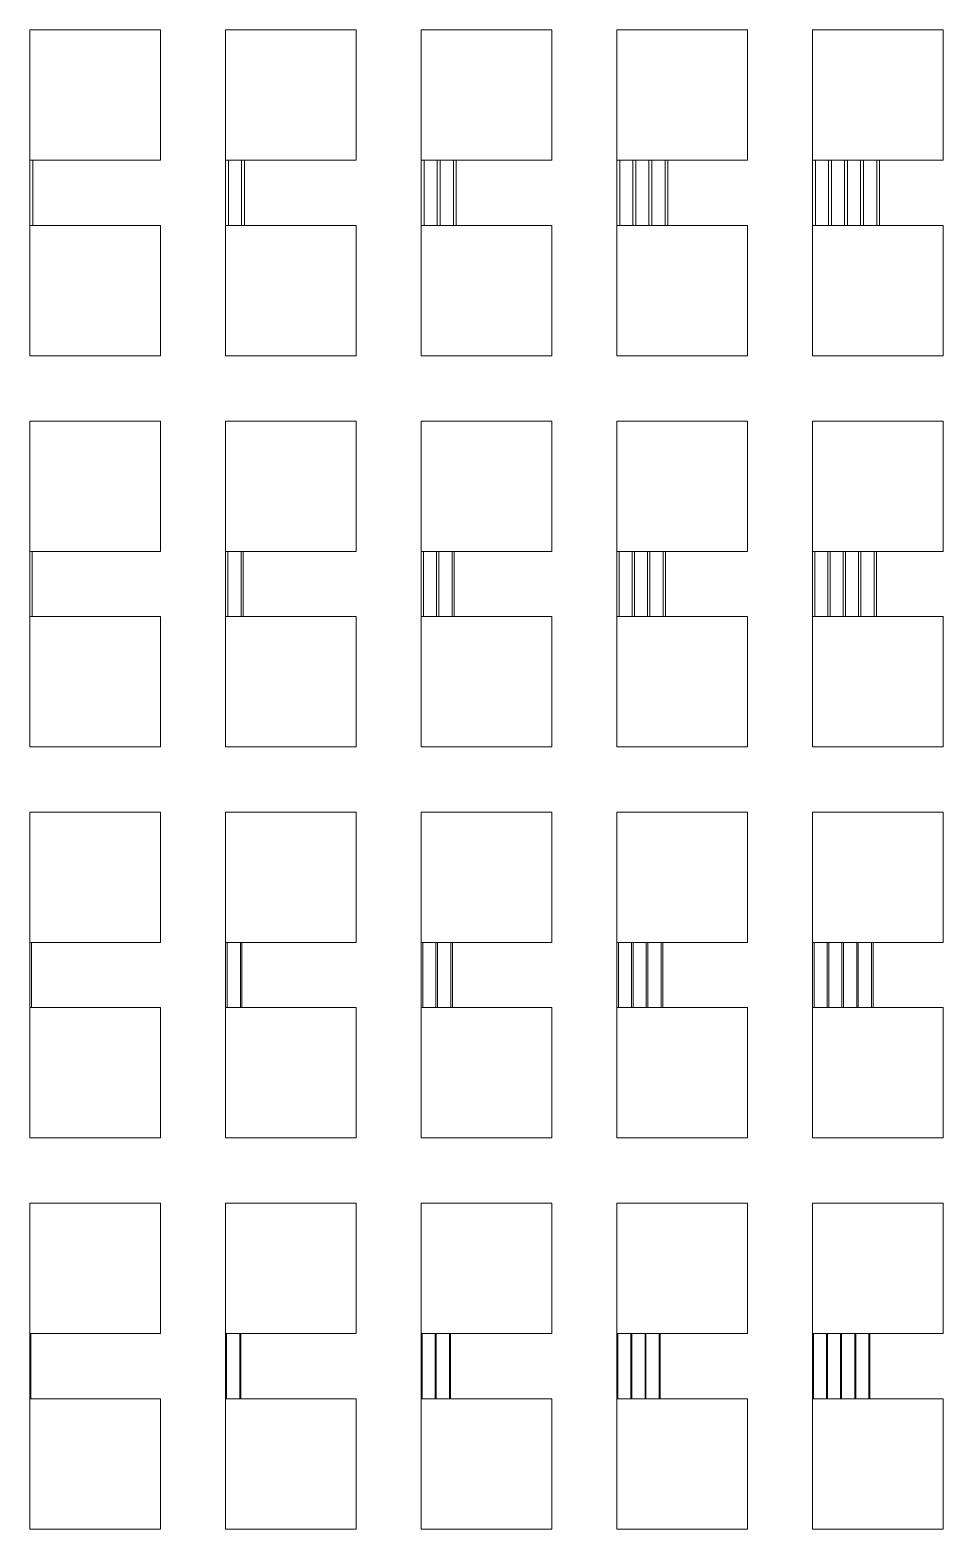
# Model space of a CAD drawing. Header units: metres. Extents: x 0 to 70, y 0 to 115.
import ezdxf

# ---------------------------------------------------------------- set-up
doc = ezdxf.new("R2010")
doc.units = ezdxf.units.M
doc.layers.add('TOP', color=1, linetype='Continuous', lineweight=0)

msp = doc.modelspace()

# ---------------------------------------------------------------- linework, layer by layer
at = {"layer": 'TOP'}
for points in [[(0, 105), (0, 115), (10, 115), (10, 105)], [(15, 105), (15, 115), (25, 115), (25, 105)], [(30, 105), (30, 115), (40, 115), (40, 105)], [(45, 105), (45, 115), (55, 115), (55, 105)], [(60, 105), (60, 115), (70, 115), (70, 105)], [(0, 100), (0, 105), (0.2286, 105), (0.2286, 100)], [(15, 100), (15, 105), (15.2286, 105), (15.2286, 100)], [(16.2286, 100), (16.2286, 105), (16.4572, 105), (16.4572, 100)], [(30, 100), (30, 105), (30.2286, 105), (30.2286, 100)], [(31.2286, 100), (31.2286, 105), (31.4572, 105), (31.4572, 100)], [(32.4572, 100), (32.4572, 105), (32.6858, 105), (32.6858, 100)], [(45, 100), (45, 105), (45.2286, 105), (45.2286, 100)], [(46.2286, 100), (46.2286, 105), (46.4572, 105), (46.4572, 100)], [(47.4572, 100), (47.4572, 105), (47.6858, 105), (47.6858, 100)], [(48.6858, 100), (48.6858, 105), (48.9144, 105), (48.9144, 100)], [(60, 100), (60, 105), (60.2286, 105), (60.2286, 100)], [(61.2286, 100), (61.2286, 105), (61.4572, 105), (61.4572, 100)], [(62.4572, 100), (62.4572, 105), (62.6858, 105), (62.6858, 100)], [(63.6858, 100), (63.6858, 105), (63.9144, 105), (63.9144, 100)], [(64.9144, 100), (64.9144, 105), (65.143, 105), (65.143, 100)], [(0, 90), (0, 100), (10, 100), (10, 90)], [(15, 90), (15, 100), (25, 100), (25, 90)], [(30, 90), (30, 100), (40, 100), (40, 90)], [(45, 90), (45, 100), (55, 100), (55, 90)], [(60, 90), (60, 100), (70, 100), (70, 90)], [(0, 75), (0, 85), (10, 85), (10, 75)], [(15, 75), (15, 85), (25, 85), (25, 75)], [(30, 75), (30, 85), (40, 85), (40, 75)], [(45, 75), (45, 85), (55, 85), (55, 75)], [(60, 75), (60, 85), (70, 85), (70, 75)], [(0, 70), (0, 75), (0.1778, 75), (0.1778, 70)], [(15, 70), (15, 75), (15.1778, 75), (15.1778, 70)], [(16.1778, 70), (16.1778, 75), (16.3556, 75), (16.3556, 70)], [(30, 70), (30, 75), (30.1778, 75), (30.1778, 70)], [(31.1778, 70), (31.1778, 75), (31.3556, 75), (31.3556, 70)], [(32.3556, 70), (32.3556, 75), (32.5334, 75), (32.5334, 70)], [(45, 70), (45, 75), (45.1778, 75), (45.1778, 70)], [(46.1778, 70), (46.1778, 75), (46.3556, 75), (46.3556, 70)], [(47.3556, 70), (47.3556, 75), (47.5334, 75), (47.5334, 70)], [(48.5334, 70), (48.5334, 75), (48.7112, 75), (48.7112, 70)], [(60, 70), (60, 75), (60.1778, 75), (60.1778, 70)], [(61.1778, 70), (61.1778, 75), (61.3556, 75), (61.3556, 70)], [(62.3556, 70), (62.3556, 75), (62.5334, 75), (62.5334, 70)], [(63.5334, 70), (63.5334, 75), (63.7112, 75), (63.7112, 70)], [(64.7112, 70), (64.7112, 75), (64.889, 75), (64.889, 70)], [(0, 60), (0, 70), (10, 70), (10, 60)], [(15, 60), (15, 70), (25, 70), (25, 60)], [(30, 60), (30, 70), (40, 70), (40, 60)], [(45, 60), (45, 70), (55, 70), (55, 60)], [(60, 60), (60, 70), (70, 70), (70, 60)], [(0, 45), (0, 55), (10, 55), (10, 45)], [(15, 45), (15, 55), (25, 55), (25, 45)], [(30, 45), (30, 55), (40, 55), (40, 45)], [(45, 45), (45, 55), (55, 55), (55, 45)], [(60, 45), (60, 55), (70, 55), (70, 45)], [(0, 40), (0, 45), (0.127, 45), (0.127, 40)], [(15, 40), (15, 45), (15.127, 45), (15.127, 40)], [(16.127, 40), (16.127, 45), (16.254, 45), (16.254, 40)], [(30, 40), (30, 45), (30.127, 45), (30.127, 40)], [(31.127, 40), (31.127, 45), (31.254, 45), (31.254, 40)], [(32.254, 40), (32.254, 45), (32.381, 45), (32.381, 40)], [(45, 40), (45, 45), (45.127, 45), (45.127, 40)], [(46.127, 40), (46.127, 45), (46.254, 45), (46.254, 40)], [(47.254, 40), (47.254, 45), (47.381, 45), (47.381, 40)], [(48.381, 40), (48.381, 45), (48.508, 45), (48.508, 40)], [(60, 40), (60, 45), (60.127, 45), (60.127, 40)], [(61.127, 40), (61.127, 45), (61.254, 45), (61.254, 40)], [(62.254, 40), (62.254, 45), (62.381, 45), (62.381, 40)], [(63.381, 40), (63.381, 45), (63.508, 45), (63.508, 40)], [(64.508, 40), (64.508, 45), (64.635, 45), (64.635, 40)], [(0, 30), (0, 40), (10, 40), (10, 30)], [(15, 30), (15, 40), (25, 40), (25, 30)], [(30, 30), (30, 40), (40, 40), (40, 30)], [(45, 30), (45, 40), (55, 40), (55, 30)], [(60, 30), (60, 40), (70, 40), (70, 30)], [(0, 15), (0, 25), (10, 25), (10, 15)], [(15, 15), (15, 25), (25, 25), (25, 15)], [(30, 15), (30, 25), (40, 25), (40, 15)], [(45, 15), (45, 25), (55, 25), (55, 15)], [(60, 15), (60, 25), (70, 25), (70, 15)], [(0, 10), (0, 15), (0.0762, 15), (0.0762, 10)], [(15, 10), (15, 15), (15.0762, 15), (15.0762, 10)], [(16.0762, 10), (16.0762, 15), (16.1524, 15), (16.1524, 10)], [(30, 10), (30, 15), (30.0762, 15), (30.0762, 10)], [(31.0762, 10), (31.0762, 15), (31.1524, 15), (31.1524, 10)], [(32.1524, 10), (32.1524, 15), (32.2286, 15), (32.2286, 10)], [(45, 10), (45, 15), (45.0762, 15), (45.0762, 10)], [(46.0762, 10), (46.0762, 15), (46.1524, 15), (46.1524, 10)], [(47.1524, 10), (47.1524, 15), (47.2286, 15), (47.2286, 10)], [(48.2286, 10), (48.2286, 15), (48.3048, 15), (48.3048, 10)], [(60, 10), (60, 15), (60.0762, 15), (60.0762, 10)], [(61.0762, 10), (61.0762, 15), (61.1524, 15), (61.1524, 10)], [(62.1524, 10), (62.1524, 15), (62.2286, 15), (62.2286, 10)], [(63.2286, 10), (63.2286, 15), (63.3048, 15), (63.3048, 10)], [(64.3048, 10), (64.3048, 15), (64.381, 15), (64.381, 10)], [(0, 0), (0, 10), (10, 10), (10, 0)], [(15, 0), (15, 10), (25, 10), (25, 0)], [(30, 0), (30, 10), (40, 10), (40, 0)], [(45, 0), (45, 10), (55, 10), (55, 0)], [(60, 0), (60, 10), (70, 10), (70, 0)]]:
    msp.add_lwpolyline(points, close=True, dxfattribs=at)

doc.saveas('drawing.dxf')
